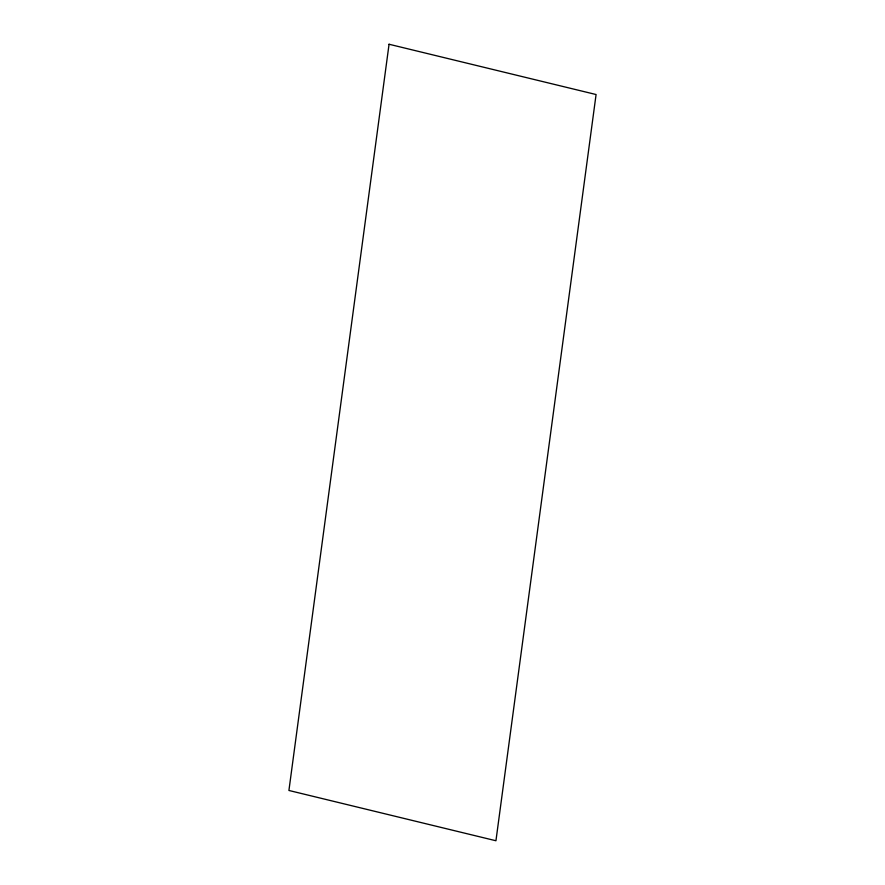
<?xml version="1.0" encoding="UTF-8"?>
<svg xmlns="http://www.w3.org/2000/svg" width="885" height="885" viewBox="0 0 885 885"><rect width="100%" height="100%" fill="white"/><g stroke="black" fill="none" stroke-linecap="round" stroke-linejoin="round"><path stroke-width="1.33" d="M389.057 44.25L288.919 790.471L495.943 840.75L596.081 94.529L389.057 44.25"/></g></svg>
